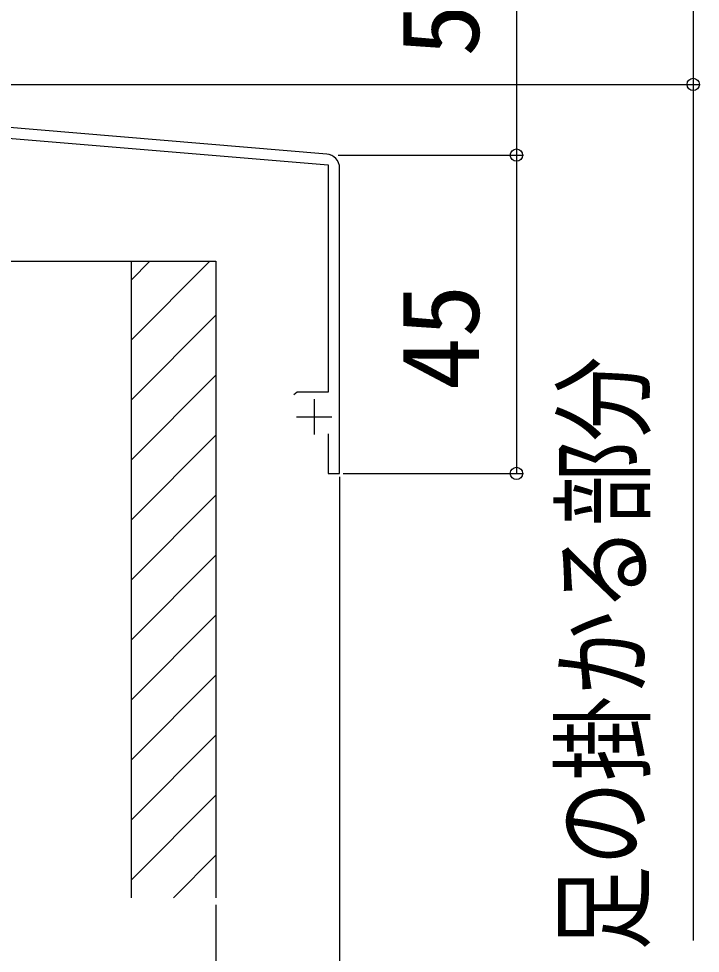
# Model space of a CAD drawing. Units: millimetres, scale not verified. Extents: x -875 to 875, y -1299 to 1293.
# Drawn here: x -548.4 to -452, y 12.3 to 144.5 of the extents above; entities that cross this region are included whole.
import ezdxf
from ezdxf.enums import TextEntityAlignment as Align

# ---------------------------------------------------------------- set-up
doc = ezdxf.new("R2010")
doc.units = ezdxf.units.MM
doc.header["$LTSCALE"] = 8
for name, color, linetype in [('0-2_YKK_11', 7, 'Continuous'), ('0-7_YKK_D', 6, 'Continuous'), ('0-9_YSS_K', 3, 'Continuous')]:
    doc.layers.add(name, color=color, linetype=linetype)
doc.styles.add('ＭＳ ゴシック', font='')
doc.styles.get('ＭＳ ゴシック').set_extended_font_data('MS Gothic')

msp = doc.modelspace()

# ---------------------------------------------------------------- linework, layer by layer
at = {"layer": '0-2_YKK_11'}
for p, q in [((-504.834, 125.356), (-667.354, 138.9)), ((-506.6, 90.704), (-506.6, 85.704)), ((-509.1, 88.204), (-504.1, 88.204))]:
    msp.add_line(p, q, dxfattribs=at)
for points in [[(-667.478, 137.405), (-603.457, 132.07), (-603.264, 132.174), (-602.716, 132.128), (-602.543, 131.994), (-504.6, 123.832), (-504.6, 91.704), (-509.016, 91.704), (-509.499, 91.333)], [(-504.6, 85.804), (-504.6, 80.204), (-503, 80.204), (-503, 123.363)]]:
    msp.add_lwpolyline(points, dxfattribs=at)
msp.add_arc((-505, 123.363), 2, 360, 85.23635, dxfattribs=at)
at = {"layer": '0-7_YKK_D'}
for p, q in [((-453, 990.204), (-453, 135.204)), ((-478, 175.204), (-478, 125.204)), ((-632.8, 135.204), (-452, 135.204)), ((-632.8, 135.204), (-452, 135.204)), ((-453, 135.204), (-453, 14.14)), ((-503.217, 125.204), (-477, 125.204)), ((-503.217, 125.204), (-477, 125.204)), ((-478, 125.204), (-478, 80.204)), ((-503, 79.704), (-503, -10.796)), ((-503, 79.704), (-503, -40.796)), ((-502.5, 80.204), (-477, 80.204)), ((-520.5, 19.204), (-520.5, -10.796)), ((-520.5, 19.204), (-520.5, -10.796))]:
    msp.add_line(p, q, dxfattribs=at)
for centre in [(-453, 135.204), (-453, 135.204), (-478, 125.204), (-478, 125.204), (-478, 80.204)]:
    msp.add_circle(centre, 0.875, dxfattribs=at)
at = {"layer": '0-9_YSS_K'}
for p, q in [((-532.5, 110.204), (-532.5, 20.204)), ((-521.347, 110.204), (-532.5, 99.05)), ((-529.832, 110.204), (-532.5, 107.536)), ((-520.5, 102.565), (-532.5, 90.565)), ((-520.5, 94.08), (-532.5, 82.08)), ((-520.5, 85.595), (-532.5, 73.595)), ((-520.5, 77.109), (-532.5, 65.109)), ((-520.5, 68.624), (-532.5, 56.624)), ((-520.5, 60.139), (-532.5, 48.139)), ((-520.5, 51.654), (-532.5, 39.654)), ((-520.5, 43.168), (-532.5, 31.168)), ((-520.5, 34.683), (-532.5, 22.683)), ((-520.5, 26.198), (-526.494, 20.204))]:
    msp.add_line(p, q, dxfattribs=at)
for points in [[(-550.5, 110.204), (-532.5, 110.204), (-532.5, 20.204)], [(-532.5, 110.204), (-520.5, 110.204), (-520.5, 20.204)]]:
    msp.add_lwpolyline(points, dxfattribs=at)

# ---------------------------------------------------------------- texts
at = {"layer": '0-7_YKK_D', "style": 'ＭＳ ゴシック'}
for s, p in [('50', (-480, 139.124)), ('45', (-480, 91.965))]:
    msp.add_text(s, height=11, rotation=90, dxfattribs=at).set_placement(p, align=Align.BOTTOM_LEFT)
at = {"layer": '0-7_YKK_D', "style": 'ＭＳ ゴシック', "width": 0.8}
msp.add_text('足の掛かる部分', height=11, rotation=90, dxfattribs=at).set_placement((-456.96, 12.717), align=Align.BOTTOM_LEFT)

doc.saveas('drawing.dxf')
